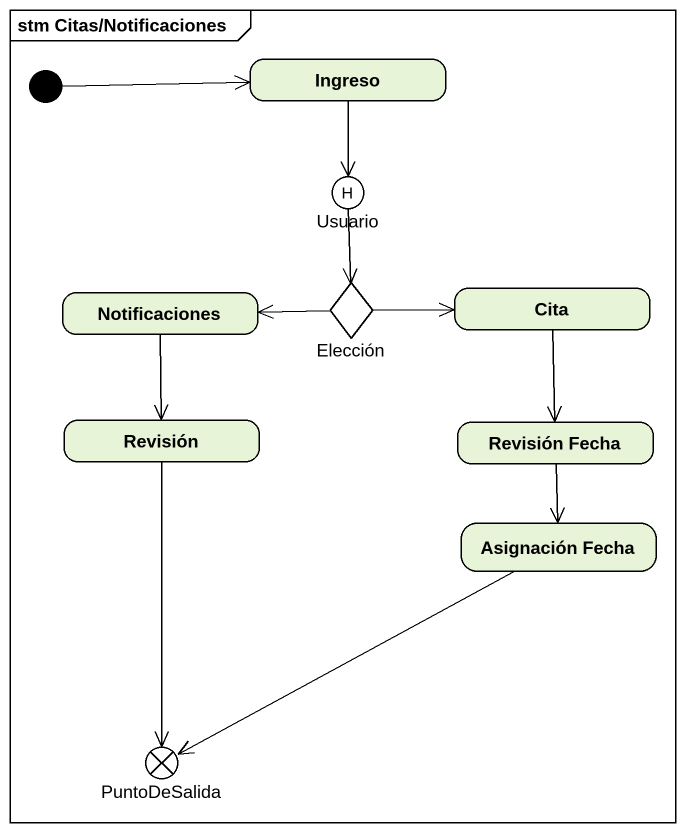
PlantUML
@startuml
mainframe stm Citas/Notificaciones
hide empty description
state Ingreso
state Usuario <<history>>
state Notificaciones
state Elección <<choice>>
state Cita
state Revisión
state "Revisión Fecha" as Revisión_Fecha
state "Asignación Fecha" as Asignación_Fecha
state PuntoDeSalida <<choice>>
[*] -right-> Ingreso
Ingreso --> Usuario
Usuario --> Elección
Notificaciones --> Revisión
Elección -left-> Notificaciones
Elección -right-> Cita
Cita --> Revisión_Fecha
Revisión --> PuntoDeSalida
Revisión_Fecha --> Asignación_Fecha
Asignación_Fecha -left-> PuntoDeSalida
@enduml
